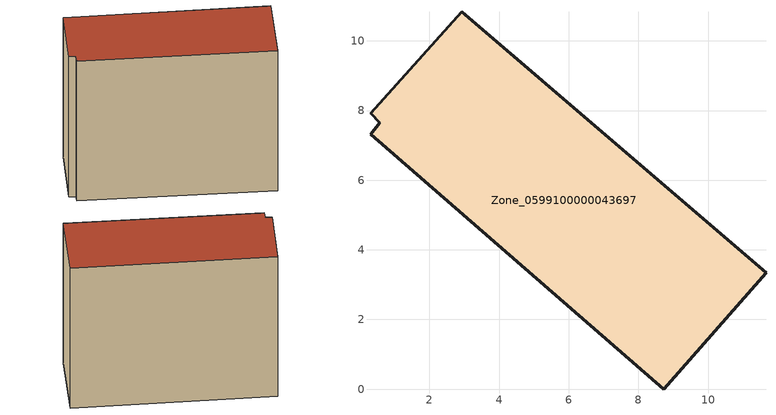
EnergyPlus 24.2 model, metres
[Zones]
Zone_0599100000043697
 floor ground (C_G): 8.72,0 0.31,7.32 0.57,7.65 0.31,7.92 2.93,10.83 11.66,3.34 z0
 wall outside (C_F): 8.72,0 11.66,3.34 2.93,10.83 0.31,7.92 0.57,7.65 0.31,7.32 8.72,0 z0:9.31
 roof outside (C_R): 0.31,7.32 8.72,0 11.66,3.34 2.93,10.83 0.31,7.92 0.57,7.65 z9.31
[BUILDING]
Pand.0599100000043697: North Axis=0; Terrain=City; Loads Convergence Tolerance Value=0.04; Temperature Convergence Tolerance Value=0.4; Solar Distribution=FullExterior; Maximum Number of Warmup Days=25; Minimum Number of Warmup Days=1
[Site:Location]
Rotterdam.The.Hague.AP_ZH_NLD Design_Conditions: Latitude=51.96; Longitude=4.45; Time Zone=1; Elevation=-4.5
[SITE:GROUNDTEMPERATURE:BUILDINGSURFACE]
18, 18, 18, 18, 18, 18, 18, 18, 18, 18, 18, 18
[MATERIAL] Thermal Absorptance=0.9; Solar Absorptance=0.7; Visible Absorptance=0.7
Name | Roughness | Thickness | Conductivity | Density | Specific Heat
G.TI.1946 | MediumSmooth | 0.15 | 1 | 540 | 1210
F.TI.1946 | Rough | 0.3 | 0.857143 | 1920 | 840
R.TI.1946 | MediumRough | 0.2 | 0.1 | 1500 | 1000
[CONSTRUCTION]
C_G: G.TI.1946
C_F: F.TI.1946
C_R: R.TI.1946
[ZONE]
Zone_0599100000043697: Type=1; Multiplier=1; Ceiling Height=Autocalculate; Volume=Autocalculate; Floor Area=autocalculate; Part of Total Floor Area=Yes
[ZONEINFILTRATION:DESIGNFLOWRATE]
Infil_Zone_0599100000043697: Zone or ZoneList or Space or SpaceList=Zone_0599100000043697; Schedule=AlwaysOn; Design Flow Rate Calculation Method=Flow/Area; Flow Rate per Floor Area=0.003; Constant Term Coefficient=1; Temperature Term Coefficient=0; Velocity Term Coefficient=0; Velocity Squared Term Coefficient=0
[HVACTEMPLATE:ZONE:IDEALLOADSAIRSYSTEM]
Zone_0599100000043697: Maximum Heating Supply Air Temperature=50; Minimum Cooling Supply Air Temperature=13; Maximum Heating Supply Air Humidity Ratio=0.0156; Minimum Cooling Supply Air Humidity Ratio=0.0077; Heating Limit=NoLimit; Cooling Limit=NoLimit; Dehumidification Control Type=ConstantSensibleHeatRatio; Cooling Sensible Heat Ratio=0.7; Dehumidification Setpoint=60; Humidification Control Type=None; Humidification Setpoint=30; Outdoor Air Method=None; Outdoor Air Flow Rate per Person=0.00944; Outdoor Air Flow Rate per Zone Floor Area=0; Outdoor Air Flow Rate per Zone=0; Demand Controlled Ventilation Type=None; Outdoor Air Economizer Type=NoEconomizer; Heat Recovery Type=None; Sensible Heat Recovery Effectiveness=0.7; Latent Heat Recovery Effectiveness=0.65
[ZONECONTROL:THERMOSTAT]
ThermostatControl_Zone_0599100000043697: Zone or ZoneList=Zone_0599100000043697; Control Type Schedule=DualSetpointControlType; Control 1=Thermostat_Zone_0599100000043697; Temperature Difference Between Cutout And Setpoint=0
[THERMOSTATSETPOINT:DUALSETPOINT]
Thermostat_Zone_0599100000043697: Heating Setpoint Temperature Schedule=HeatingSetpoint_Zone_0599100000043697; Cooling Setpoint Temperature Schedule=CoolingSetpoint_Zone_0599100000043697
[SCHEDULE:COMPACT]
HeatingSetpoint_Zone_0599100000043697: Through: 12/31, For: AllDays, Until: 24:00, 21
CoolingSetpoint_Zone_0599100000043697: Through: 12/31, For: AllDays, Until: 24:00, 24
DualSetpointControlType: Through: 12/31, For: AllDays, Until: 24:00, 4
AlwaysOn: Through: 12/31, For: AllDays, Until: 24:00, 1
